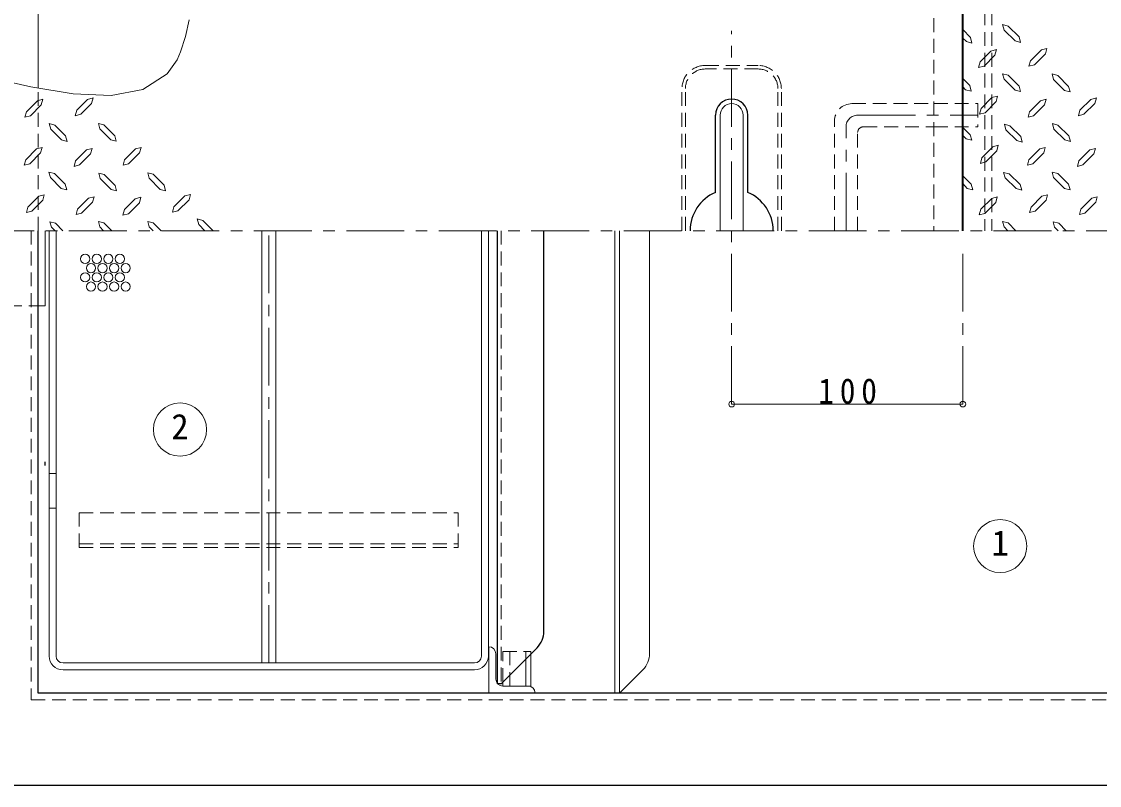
# Model space of a CAD drawing. Units: millimetres at full size, sheet at 1:5; details may follow other scales. Extents: x -1062 to 963, y -702 to 703.
# Drawn here: x -597.1 to -130.8, y 77.5 to 408 of the extents above; entities that cross this region are included whole.
import ezdxf
from ezdxf.enums import TextEntityAlignment as Align

# ---------------------------------------------------------------- set-up
doc = ezdxf.new("R2010")
doc.units = ezdxf.units.MM
doc.header["$LTSCALE"] = 5
doc.header["$PDMODE"] = 32
doc.header["$PDSIZE"] = 2.5
doc.linetypes.add('CHAIN1', pattern=[8, 5, -1, 1, -1])
doc.linetypes.add('DASHED1', pattern=[1.8, 1.2, -0.6])
doc.layers.add('0-A', color=4, linetype='Continuous', lineweight=9)
doc.styles.add('ＭＳ ゴシック', font='')
doc.styles.get('ＭＳ ゴシック').set_extended_font_data('MS Gothic')

msp = doc.modelspace()

# ---------------------------------------------------------------- linework, layer by layer
at = {"layer": '0-A', "color": 1, "lineweight": 40}
msp.add_line((-189.898, 317.509), (-189.898, 551.509), dxfattribs=at)
at = {"layer": '0-A'}
for p, q in [((-589.898, 379.221), (-589.898, 517.509)), ((-172.686, 406.759), (-170.286, 406.084)), ((-172.011, 404.359), (-172.686, 406.759)), ((-165.561, 401.434), (-170.286, 406.084)), ((-186.636, 401.134), (-189.898, 404.527)), ((-186.636, 401.134), (-185.961, 398.734)), ((-167.286, 399.634), (-172.011, 404.359)), ((-165.561, 401.434), (-164.886, 399.034)), ((-188.361, 399.334), (-189.898, 400.872)), ((-188.361, 399.334), (-185.961, 398.734)), ((-167.286, 399.634), (-164.886, 399.034)), ((-155.886, 395.734), (-153.486, 396.409)), ((-154.161, 394.009), (-153.486, 396.409)), ((-177.786, 395.284), (-182.436, 390.559)), ((-175.986, 393.559), (-180.711, 388.759)), ((-177.786, 395.284), (-175.386, 395.884)), ((-175.986, 393.559), (-175.386, 395.884)), ((-155.886, 395.734), (-160.611, 391.009)), ((-154.161, 394.009), (-158.886, 389.284)), ((-183.111, 388.159), (-182.436, 390.559)), ((-180.711, 388.759), (-183.111, 388.159)), ((-186.936, 380.359), (-189.898, 383.322)), ((-172.686, 385.459), (-170.286, 384.859)), ((-172.086, 383.134), (-172.686, 385.459)), ((-167.286, 378.334), (-172.086, 383.134)), ((-165.561, 380.134), (-170.286, 384.859)), ((-151.236, 385.384), (-148.836, 384.709)), ((-150.636, 382.984), (-151.236, 385.384)), ((-145.911, 378.259), (-150.636, 382.984)), ((-144.186, 379.984), (-148.836, 384.709)), ((-188.736, 378.559), (-189.898, 379.722)), ((-188.736, 378.559), (-186.336, 377.959)), ((-186.936, 380.359), (-186.336, 377.959)), ((-167.286, 378.334), (-164.961, 377.734)), ((-165.561, 380.134), (-164.961, 377.734)), ((-145.911, 378.259), (-143.511, 377.584)), ((-144.186, 379.984), (-143.511, 377.584)), ((-590.261, 373.759), (-594.986, 369.034)), ((-590.261, 373.759), (-587.861, 374.434)), ((-588.536, 372.034), (-587.861, 374.434)), ((-568.511, 374.359), (-573.236, 369.634)), ((-568.511, 374.359), (-566.111, 375.034)), ((-566.786, 372.634), (-566.111, 375.034)), ((-177.336, 375.109), (-181.986, 370.384)), ((-175.536, 373.384), (-180.261, 368.584)), ((-177.336, 375.109), (-174.936, 375.709)), ((-175.536, 373.384), (-174.936, 375.709)), ((-156.261, 373.759), (-160.986, 369.034)), ((-156.261, 373.759), (-153.861, 374.434)), ((-154.536, 372.034), (-153.861, 374.434)), ((-134.511, 374.359), (-139.236, 369.634)), ((-134.511, 374.359), (-132.111, 375.034)), ((-132.786, 372.634), (-132.111, 375.034)), ((-588.536, 372.034), (-593.261, 367.309)), ((-182.661, 367.984), (-181.986, 370.384)), ((-180.261, 368.584), (-182.661, 367.984)), ((-154.536, 372.034), (-159.261, 367.309)), ((-585.161, 363.934), (-582.761, 363.259)), ((-584.486, 361.534), (-585.161, 363.934)), ((-563.861, 363.934), (-561.461, 363.334)), ((-563.261, 361.609), (-563.861, 363.934)), ((-151.161, 363.934), (-148.761, 363.259)), ((-150.486, 361.534), (-151.161, 363.934)), ((-579.761, 356.809), (-584.486, 361.534)), ((-578.036, 358.534), (-582.761, 363.259)), ((-558.461, 356.884), (-563.261, 361.609)), ((-556.736, 358.609), (-561.461, 363.334)), ((-186.711, 359.059), (-189.898, 362.247)), ((-186.711, 359.059), (-186.036, 356.659)), ((-171.936, 363.634), (-169.536, 362.959)), ((-171.336, 361.234), (-171.936, 363.634)), ((-166.536, 356.509), (-171.336, 361.234)), ((-164.811, 358.234), (-169.536, 362.959)), ((-145.761, 356.809), (-150.486, 361.534)), ((-144.036, 358.534), (-148.761, 363.259)), ((-579.761, 356.809), (-577.361, 356.134)), ((-578.036, 358.534), (-577.361, 356.134)), ((-558.461, 356.884), (-556.136, 356.209)), ((-556.736, 358.609), (-556.136, 356.209)), ((-188.436, 357.259), (-189.898, 358.722)), ((-188.436, 357.259), (-186.036, 356.659)), ((-176.961, 353.809), (-174.561, 354.484)), ((-175.236, 352.084), (-174.561, 354.484)), ((-166.536, 356.509), (-164.211, 355.834)), ((-164.811, 358.234), (-164.211, 355.834)), ((-145.761, 356.809), (-143.361, 356.134)), ((-144.036, 358.534), (-143.361, 356.134)), ((-590.636, 352.984), (-595.286, 348.259)), ((-588.836, 351.259), (-593.561, 346.459)), ((-590.636, 352.984), (-588.236, 353.584)), ((-588.836, 351.259), (-588.236, 353.584)), ((-568.961, 352.459), (-573.686, 347.734)), ((-567.236, 350.734), (-571.961, 346.009)), ((-568.961, 352.459), (-566.561, 353.134)), ((-567.236, 350.734), (-566.561, 353.134)), ((-547.811, 352.984), (-552.536, 348.259)), ((-546.086, 351.259), (-550.811, 346.459)), ((-547.811, 352.984), (-545.411, 353.584)), ((-546.086, 351.259), (-545.411, 353.584)), ((-176.961, 353.809), (-181.686, 349.084)), ((-175.236, 352.084), (-179.961, 347.359)), ((-156.636, 352.984), (-161.286, 348.259)), ((-154.836, 351.259), (-159.561, 346.459)), ((-156.636, 352.984), (-154.236, 353.584)), ((-154.836, 351.259), (-154.236, 353.584)), ((-134.961, 352.459), (-139.686, 347.734)), ((-133.236, 350.734), (-137.961, 346.009)), ((-134.961, 352.459), (-132.561, 353.134)), ((-133.236, 350.734), (-132.561, 353.134)), ((-595.961, 345.859), (-595.286, 348.259)), ((-593.561, 346.459), (-595.961, 345.859)), ((-574.286, 345.334), (-573.686, 347.734)), ((-571.961, 346.009), (-574.286, 345.334)), ((-553.136, 345.859), (-552.536, 348.259)), ((-550.811, 346.459), (-553.136, 345.859)), ((-161.961, 345.859), (-161.286, 348.259)), ((-159.561, 346.459), (-161.961, 345.859)), ((-140.286, 345.334), (-139.686, 347.734)), ((-137.961, 346.009), (-140.286, 345.334)), ((-585.236, 342.934), (-582.836, 342.259)), ((-584.636, 340.534), (-585.236, 342.934)), ((-579.911, 335.809), (-584.636, 340.534)), ((-578.186, 337.609), (-582.836, 342.259)), ((-563.711, 342.484), (-561.311, 341.884)), ((-563.111, 340.159), (-563.711, 342.484)), ((-556.586, 337.159), (-561.311, 341.884)), ((-535.361, 337.234), (-540.086, 341.959)), ((-186.261, 337.609), (-189.898, 341.247)), ((-172.236, 342.784), (-169.836, 342.184)), ((-171.561, 340.459), (-172.236, 342.784)), ((-166.836, 335.734), (-171.561, 340.459)), ((-165.111, 337.459), (-169.836, 342.184)), ((-151.236, 342.934), (-148.836, 342.259)), ((-150.636, 340.534), (-151.236, 342.934)), ((-145.911, 335.809), (-150.636, 340.534)), ((-144.186, 337.609), (-148.836, 342.259)), ((-579.911, 335.809), (-577.511, 335.209)), ((-578.186, 337.609), (-577.511, 335.209)), ((-558.311, 335.434), (-563.111, 340.159)), ((-556.586, 337.159), (-555.986, 334.759)), ((-537.086, 335.434), (-541.811, 340.234)), ((-535.361, 337.234), (-534.761, 334.834)), ((-187.986, 335.809), (-189.898, 337.995)), ((-187.986, 335.809), (-185.586, 335.209)), ((-186.261, 337.609), (-185.586, 335.209)), ((-166.836, 335.734), (-164.436, 335.059)), ((-165.111, 337.459), (-164.436, 335.059)), ((-145.911, 335.809), (-143.511, 335.209)), ((-144.186, 337.609), (-143.511, 335.209)), ((-589.661, 332.509), (-594.386, 327.784)), ((-589.661, 332.509), (-587.261, 333.109)), ((-587.861, 330.784), (-587.261, 333.109)), ((-568.136, 331.609), (-572.861, 326.884)), ((-568.136, 331.609), (-565.736, 332.209)), ((-566.411, 329.884), (-565.736, 332.209)), ((-558.311, 335.434), (-555.986, 334.759)), ((-547.886, 331.384), (-552.536, 326.659)), ((-547.886, 331.384), (-545.486, 331.984)), ((-546.086, 329.659), (-545.486, 331.984)), ((-537.086, 335.434), (-534.761, 334.834)), ((-526.436, 332.659), (-531.161, 327.934)), ((-526.436, 332.659), (-524.036, 333.259)), ((-524.636, 330.934), (-524.036, 333.259)), ((-177.411, 331.534), (-182.136, 326.809)), ((-177.411, 331.534), (-175.011, 332.134)), ((-175.686, 329.809), (-175.011, 332.134)), ((-155.661, 332.509), (-160.386, 327.784)), ((-155.661, 332.509), (-153.261, 333.109)), ((-153.861, 330.784), (-153.261, 333.109)), ((-134.136, 331.609), (-138.861, 326.884)), ((-134.136, 331.609), (-131.736, 332.209)), ((-132.411, 329.884), (-131.736, 332.209)), ((-594.986, 325.384), (-594.386, 327.784)), ((-587.861, 330.784), (-592.661, 325.984)), ((-566.411, 329.884), (-571.136, 325.084)), ((-531.761, 325.534), (-531.161, 327.934)), ((-524.636, 330.934), (-529.436, 326.134)), ((-182.811, 324.409), (-182.136, 326.809)), ((-175.686, 329.809), (-180.411, 325.009)), ((-160.986, 325.384), (-160.386, 327.784)), ((-153.861, 330.784), (-158.661, 325.984)), ((-132.411, 329.884), (-137.136, 325.084)), ((-592.661, 325.984), (-594.986, 325.384)), ((-529.436, 326.134), (-531.761, 325.534)), ((-514.178, 317.509), (-518.711, 321.934)), ((-180.411, 325.009), (-182.811, 324.409)), ((-158.661, 325.984), (-160.986, 325.384)), ((-585.148, 317.509), (-585.148, 212.509)), ((-584.786, 321.409), (-582.386, 320.809)), ((-584.186, 319.084), (-584.786, 321.409)), ((-582.611, 317.509), (-584.186, 319.084)), ((-579.213, 317.509), (-582.386, 320.809)), ((-582.148, 317.509), (-582.148, 212.509)), ((-563.861, 321.559), (-561.461, 320.884)), ((-563.261, 319.159), (-563.861, 321.559)), ((-561.611, 317.509), (-563.261, 319.159)), ((-558.086, 317.509), (-561.461, 320.884)), ((-536.711, 317.509), (-540.086, 320.884)), ((-517.736, 317.509), (-520.436, 320.209)), ((-325.398, 134.651), (-325.398, 317.509)), ((-172.686, 321.559), (-170.286, 320.884)), ((-172.011, 319.159), (-172.686, 321.559)), ((-170.361, 317.509), (-172.011, 319.159)), ((-166.911, 317.509), (-170.286, 320.884)), ((-150.786, 321.409), (-148.386, 320.809)), ((-150.186, 319.084), (-150.786, 321.409)), ((-148.611, 317.509), (-150.186, 319.084)), ((-145.213, 317.509), (-148.386, 320.809)), ((-189.898, 242.509), (-289.898, 242.509)), ((-338.398, 117.509), (-328.327, 127.58))]:
    msp.add_line(p, q, dxfattribs=at)
at = {"layer": '0-A', "color": 7, "linetype": 'DASHED1', "lineweight": 18}
for p, q in [((-202.398, 508.509), (-202.398, 317.509)), ((-177.398, 511.509), (-177.398, 317.509)), ((-301.398, 389.009), (-278.398, 389.009)), ((-278.398, 387.509), (-301.398, 387.509)), ((-311.398, 317.509), (-311.398, 379.009)), ((-309.898, 317.509), (-309.898, 379.009)), ((-269.898, 317.509), (-269.898, 379.009)), ((-268.398, 317.509), (-268.398, 379.009)), ((-237.898, 372.509), (-202.398, 372.509)), ((-245.398, 317.509), (-245.398, 365.009)), ((-235.398, 317.509), (-235.398, 360.009)), ((-232.898, 362.509), (-202.398, 362.509)), ((-592.898, 317.509), (-592.898, 114.509)), ((-389.648, 317.509), (-389.648, 121.525)), ((-592.898, 114.509), (213.102, 114.509))]:
    msp.add_line(p, q, dxfattribs=at)
at = {"layer": '0-A', "linetype": 'DASHED1'}
for p, q in [((-180.398, 511.509), (-180.398, 317.509)), ((-589.898, 317.509), (-589.898, 379.221)), ((-202.398, 372.509), (-183.398, 372.509)), ((-183.398, 372.509), (-183.398, 362.509)), ((-202.398, 362.509), (-183.398, 362.509)), ((-620.898, 285.009), (-589.898, 285.009)), ((-582.148, 197.509), (-585.148, 197.509)), ((-572.148, 195.509), (-572.148, 180.509)), ((-572.148, 195.509), (-408.148, 195.509)), ((-408.148, 180.509), (-408.148, 195.509)), ((-572.148, 182.009), (-408.148, 182.009)), ((-572.148, 180.509), (-408.148, 180.509)), ((-388.898, 122.275), (-388.898, 135.509)), ((-385.898, 120.509), (-385.898, 135.509)), ((-378.9, 132.273), (-378.9, 135.509))]:
    msp.add_line(p, q, dxfattribs=at)
at = {"layer": '0-A', "linetype": 'CHAIN1'}
for p, q in [((-289.898, 242.509), (-289.898, 404.009)), ((-235.398, 367.509), (-183.398, 367.509)), ((-240.398, 317.509), (-240.398, 362.509)), ((-696.565, 317.509), (435.102, 317.509)), ((-490.148, 130.509), (-490.148, 317.509)), ((-189.898, 307.509), (-189.898, 242.509))]:
    msp.add_line(p, q, dxfattribs=at)
at = {"layer": '0-A', "color": 5, "lineweight": 25}
for p, q in [((-296.898, 334.092), (-296.898, 367.509)), ((-282.898, 334.092), (-282.898, 367.509)), ((-589.898, 117.509), (-589.898, 317.509)), ((-391.148, 121.525), (-391.148, 317.509)), ((-371.148, 144.167), (-371.148, 317.509)), ((-586.898, 216.009), (-586.898, 217.509)), ((210.102, 117.509), (-589.898, 117.509)), ((240.102, 77.509), (-619.898, 77.509))]:
    msp.add_line(p, q, dxfattribs=at)
at = {"layer": '0-A', "color": 7, "lineweight": 18}
for p, q in [((-294.898, 317.509), (-294.898, 367.509)), ((-284.898, 317.509), (-284.898, 367.509)), ((-586.898, 285.009), (-586.898, 317.509)), ((-493.148, 130.509), (-493.148, 317.509)), ((-487.148, 317.509), (-487.148, 130.509)), ((-398.148, 133.509), (-398.148, 317.509)), ((-395.148, 133.509), (-395.148, 317.509)), ((-340.398, 117.509), (-340.398, 317.509)), ((-338.398, 317.509), (-338.398, 117.509)), ((-589.898, 285.009), (-586.898, 285.009)), ((-585.148, 212.509), (-582.148, 212.509)), ((-585.148, 133.509), (-585.148, 212.509)), ((-582.148, 133.509), (-582.148, 212.509)), ((-394.898, 137.509), (-394.898, 117.509)), ((-391.898, 123.509), (-391.898, 134.509)), ((-378.9, 120.509), (-378.9, 132.273)), ((-376.743, 134.43), (-376.743, 120.509)), ((-401.148, 130.509), (-579.148, 130.509)), ((-579.148, 127.509), (-401.148, 127.509)), ((-388.898, 120.509), (-388.898, 122.275)), ((-376.743, 120.509), (-388.898, 120.509))]:
    msp.add_line(p, q, dxfattribs=at)
msp.add_lwpolyline([(-524.598, 408.84), (-526.234, 401.602), (-528.274, 394.926), (-529.781, 391.471), (-534.073, 385.342), (-544.573, 378.648), (-558.379, 376.083), (-574.769, 376.745), (-593.021, 379.732), (-612.413, 384.143)], dxfattribs=at)
at = {"layer": '0-A'}
for points in [[(-158.886, 389.284), (-161.286, 388.684), (-160.611, 391.009)], [(-593.261, 367.309), (-595.661, 366.709), (-594.986, 369.034)], [(-566.786, 372.634), (-571.511, 367.909), (-573.836, 367.234), (-573.236, 369.634)], [(-159.261, 367.309), (-161.661, 366.709), (-160.986, 369.034)], [(-132.786, 372.634), (-137.511, 367.909), (-139.836, 367.234), (-139.236, 369.634)], [(-179.961, 347.359), (-182.286, 346.684), (-181.686, 349.084)], [(-541.811, 340.234), (-542.486, 342.559), (-540.086, 341.959)], [(-571.136, 325.084), (-573.461, 324.484), (-572.861, 326.884)], [(-546.086, 329.659), (-550.811, 324.859), (-553.211, 324.259), (-552.536, 326.659)], [(-137.136, 325.084), (-139.461, 324.484), (-138.861, 326.884)], [(-520.436, 320.209), (-521.111, 322.609), (-518.711, 321.934)], [(-540.161, 317.509), (-541.811, 319.159), (-542.486, 321.484), (-540.086, 320.884)]]:
    msp.add_lwpolyline(points, dxfattribs=at)
at = {"layer": '0-A', "color": 5, "lineweight": 25}
msp.add_lwpolyline([(-374.077, 137.096), (-389.648, 121.525), (-391.148, 121.525)], dxfattribs=at)
at = {"layer": '0-A', "linetype": 'DASHED1'}
msp.add_lwpolyline([(-388.898, 135.509), (-376.743, 135.509), (-376.743, 134.43)], dxfattribs=at)
at = {"layer": '0-A'}
for centre in [(-569.559, 305.349), (-567.059, 301.349), (-564.559, 305.349), (-562.059, 301.349), (-559.559, 305.349), (-557.059, 301.349), (-554.559, 305.349), (-552.059, 301.349), (-569.559, 297.349), (-564.559, 297.349), (-559.559, 297.349), (-554.559, 297.349), (-567.059, 293.349), (-562.059, 293.349), (-557.059, 293.349), (-552.059, 293.349)]:
    msp.add_circle(centre, 2, dxfattribs=at)
at = {"layer": '0-A', "color": 7, "lineweight": 18}
for centre in [(-528.541, 231.493), (-173.73, 181.088)]:
    msp.add_circle(centre, 11.5, dxfattribs=at)
at = {"layer": '0-A', "color": 7, "linetype": 'DASHED1', "lineweight": 18}
for centre, radius, start, end in [((-301.398, 379.009), 10, 90, 180), ((-301.398, 379.009), 8.5, 90, 180), ((-278.398, 379.009), 10, 0, 90), ((-278.398, 379.009), 8.5, 0, 90), ((-237.898, 365.009), 7.5, 90, 180), ((-232.898, 360.009), 2.5, 90, 180)]:
    msp.add_arc(centre, radius, start, end, dxfattribs=at)
at = {"layer": '0-A', "color": 5, "lineweight": 25}
for centre, radius, start, end in [((-289.898, 367.509), 7, 0, 180), ((-289.898, 317.509), 18, 112.88538, 180), ((-289.898, 317.509), 18, 0, 67.11462), ((-381.148, 144.167), 10, 315, 360)]:
    msp.add_arc(centre, radius, start, end, dxfattribs=at)
at = {"layer": '0-A', "color": 7, "lineweight": 18}
for centre, radius, start, end in [((-289.898, 367.509), 5, 0, 180), ((-394.898, 134.509), 3, 0, 90), ((-579.148, 133.509), 6, 180, 270), ((-579.148, 133.509), 3, 180, 270), ((-401.148, 133.509), 6, 270, 0), ((-401.148, 133.509), 3, 270, 0), ((-388.898, 123.509), 3, 180, 270), ((-377.898, 117.509), 3, 0, 90)]:
    msp.add_arc(centre, radius, start, end, dxfattribs=at)
at = {"layer": '0-A', "linetype": 'CHAIN1'}
msp.add_arc((-235.398, 362.509), 5, 90, 180, dxfattribs=at)
at = {"layer": '0-A'}
msp.add_arc((-335.398, 134.651), 10, 315, 360, dxfattribs=at)
for p in [(-289.898, 242.509), (-189.898, 242.509)]:
    msp.add_point(p, dxfattribs=at)

# ---------------------------------------------------------------- texts
at = {"layer": '0-A', "color": 7, "style": 'ＭＳ ゴシック'}
for s, p in [('2', (-532.291, 223.993)), ('1', (-177.48, 173.588))]:
    msp.add_text(s, height=11, dxfattribs=at).set_placement(p, align=Align.BOTTOM_LEFT)
at = {"layer": '0-A', "color": 7, "insert": (-252.398, 242.509), "char_height": 11, "attachment_point": 7, "style": 'ＭＳ ゴシック'}
msp.add_mtext('\\T1.38;\\W0.9;100', dxfattribs=at)

doc.saveas('drawing.dxf')
